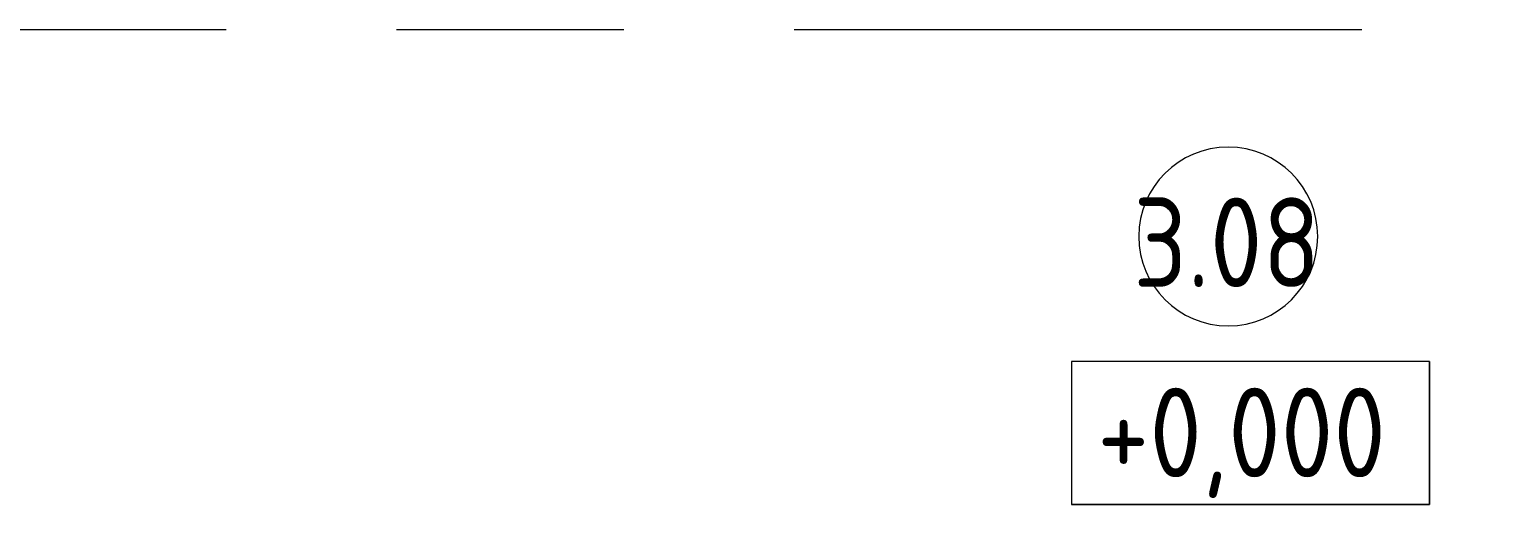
# Model space of a CAD drawing. Header units: millimetres. Extents: x 2623 to 216772, y -8553 to 29000.
# Drawn here: x 58584 to 62694, y 6471 to 7800 of the extents above; entities that cross this region are included whole.
import ezdxf

# ---------------------------------------------------------------- set-up
doc = ezdxf.new("R2010")
doc.units = ezdxf.units.MM
doc.linetypes.add('Осевая', pattern=[3175, 635, -476.25, 1587.5, -476.25])
for name, color, linetype, lineweight in [('A-AREA-IDEN', 7, 'Continuous', 9), ('G-ANNO-DIMS', 7, 'Continuous', 9), ('Оси-2', 7, 'Осевая', 9)]:
    doc.layers.add(name, color=color, linetype=linetype, lineweight=lineweight)
doc.styles.add('GOST Common_5', font='GOST_Common.ttf', dxfattribs={"width": 0.9, "height": 250})

# ---------------------------------------------------------------- blocks, each defined once
blk = doc.blocks.new('Марка_Помещения - Номер-25198446-План монтажа стен и перегородок 3 этажа в осях 12-23')
at = {"layer": 'A-AREA-IDEN'}
for start, end in [(360, 180), (180, 360)]:
    blk.add_arc((0, 0), 2.5, start, end, dxfattribs=at)
blk = doc.blocks.new('Высотные отметки - 10х4_h_-17668695-План монтажа стен и перегородок 3 этажа в осях 12-23')
at = {"layer": 'G-ANNO-DIMS'}
for p, q in [((-5, 4), (-5, 0)), ((5, 4), (-5, 4)), ((5, 4), (-5, 4)), ((-5, 4), (-5, 0)), ((5, 4), (5, 0)), ((5, 0), (5, 4)), ((5, 0), (-5, 0)), ((-5, 0), (5, 0))]:
    blk.add_line(p, q, dxfattribs=at)

msp = doc.modelspace()

# ---------------------------------------------------------------- linework, layer by layer
at = {"layer": 'Оси-2'}
msp.add_line((21511, 7800), (64864.5, 7800), dxfattribs=at)

# ---------------------------------------------------------------- block references
at = {"layer": 'A-AREA-IDEN', "xscale": 99.99999999999993, "yscale": 99.99999999999993, "zscale": 99.99999999999993}
msp.add_blockref('Марка_Помещения - Номер-25198446-План монтажа стен и перегородок 3 этажа в осях 12-23', (61936, 7220.9), dxfattribs=at)
at = {"layer": 'G-ANNO-DIMS', "xscale": 99.99999999999993, "yscale": 99.99999999999993, "zscale": 99.99999999999993}
msp.add_blockref('Высотные отметки - 10х4_h_-17668695-План монтажа стен и перегородок 3 этажа в осях 12-23', (61998.1, 6471), dxfattribs=at)

# ---------------------------------------------------------------- texts
at = {"layer": 'A-AREA-IDEN', "insert": (61670.3, 7329.4), "char_height": 250, "width": 663.797, "attachment_point": 1, "style": 'GOST Common_5'}
msp.add_mtext('3.08', dxfattribs=at)
at = {"layer": 'G-ANNO-DIMS', "insert": (61569.4, 6797.7), "char_height": 250, "width": 1028.823, "attachment_point": 1, "line_spacing_factor": 1.022761, "style": 'GOST Common_5'}
msp.add_mtext('+0,000', dxfattribs=at)

doc.saveas('drawing.dxf')
